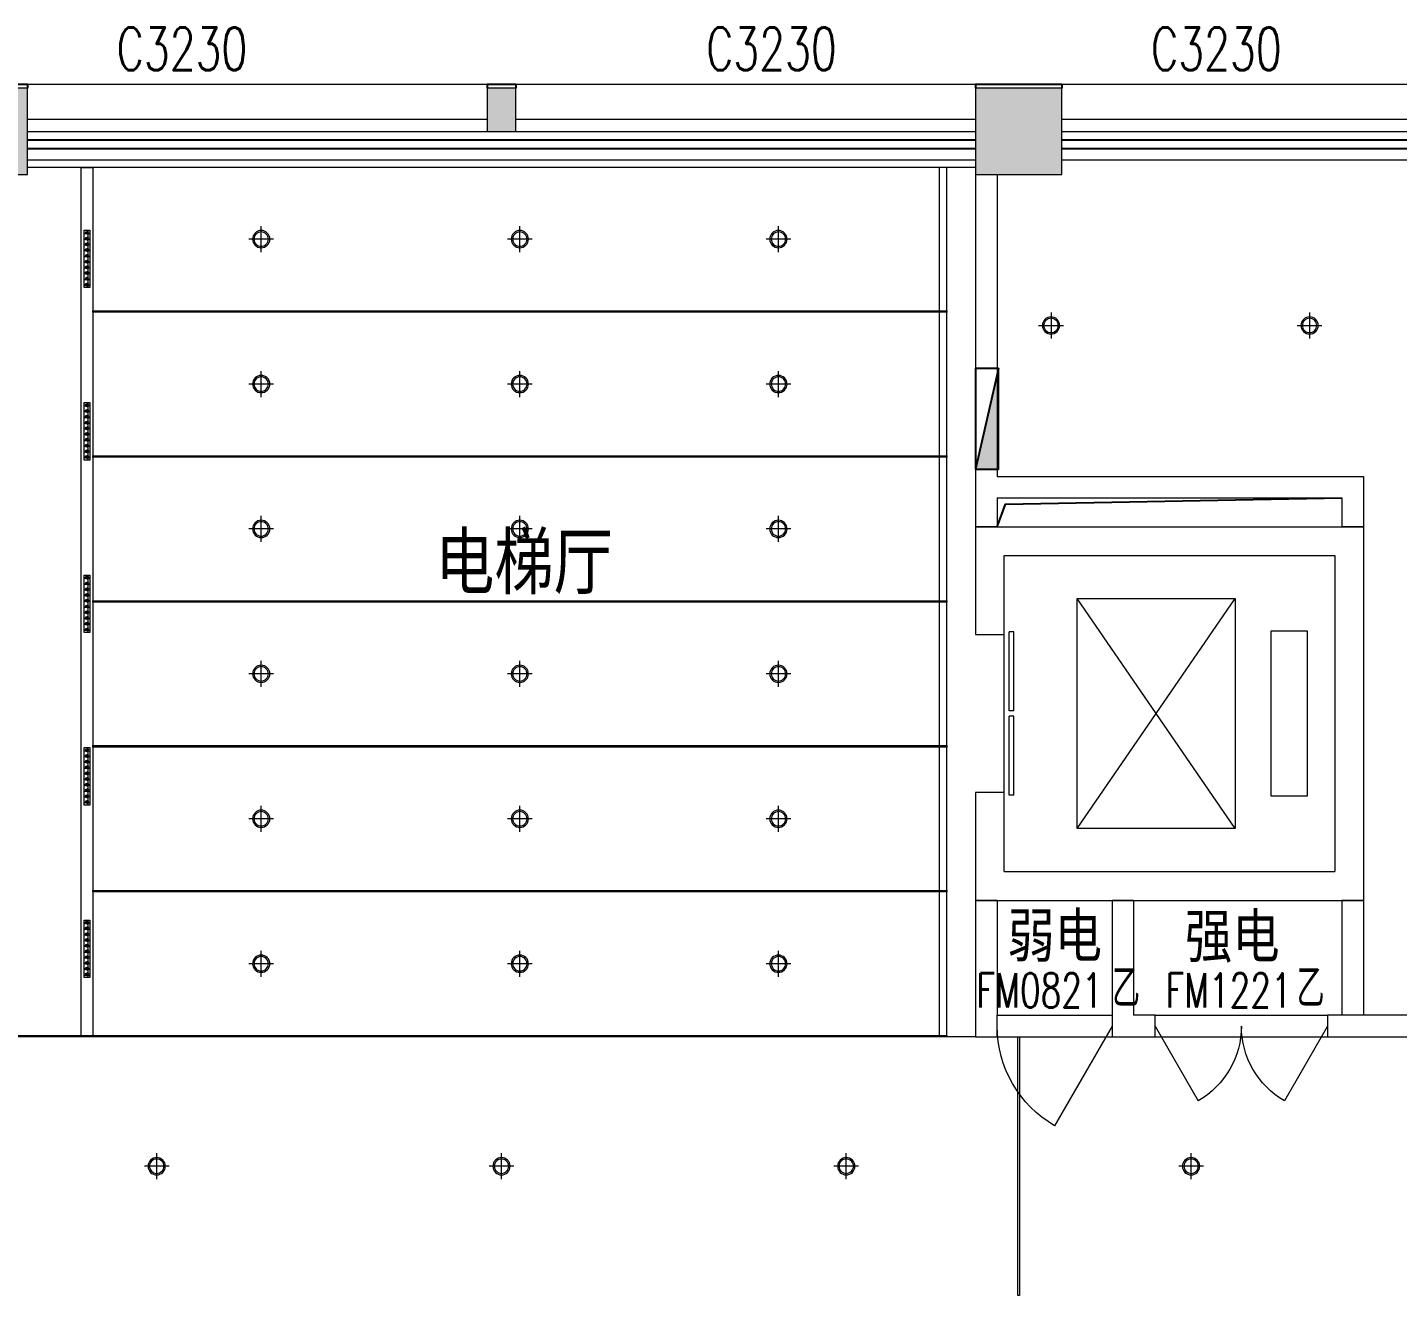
# Model space of a CAD drawing. Header units: millimetres. Extents: x 33621 to 401573, y -91663 to 133135.
# Drawn here: x 82197 to 91734, y -51111 to -42287 of the extents above; entities that cross this region are included whole.
import ezdxf

# ---------------------------------------------------------------- set-up
doc = ezdxf.new("R2010")
doc.units = ezdxf.units.MM
doc.header["$LTSCALE"] = 10
doc.linetypes.add('DASHDOT2', pattern=[0.5, 0.25, -0.125, 0, -0.125])
doc.linetypes.add('DOTE', pattern=[2.42, 2, -0.2, 0.02, -0.2])
doc.layers.get('0').update_dxf_attribs({"color": 253})
for name, color, linetype in [('3', 253, 'Continuous'), ('PUB_TEXT', 253, 'Continuous'), ('SURFACE', 253, 'Continuous'), ('w-消火栓', 253, 'Continuous'), ('WINDOW_TEXT', 253, 'Continuous')]:
    doc.layers.add(name, color=color, linetype=linetype)
for name, color, linetype, lineweight in [('COLUMN', 253, 'Continuous', 0), ('PUB_HATCH', 253, 'Continuous', 0), ('RC-FIN【天花轮廓线】', 253, 'Continuous', 0), ('RC-LIGHT【天花灯具】', 253, 'Continuous', 0), ('RC-LIGHT【灯带】', 253, 'DASHDOT2', 0), ('RC-Modelling【天花造型】', 253, 'Continuous', 0), ('RC-STR【天花细线】', 253, 'Continuous', 0), ('STAIR', 253, 'Continuous', 0), ('WALL', 253, 'Continuous', 0), ('Wall【墙体】', 253, 'Continuous', 0), ('WINDOW', 253, 'Continuous', 0)]:
    doc.layers.add(name, color=color, linetype=linetype, lineweight=lineweight)
doc.styles.add('_TCH_WINDOW', font='SIMPLEX', dxfattribs={"bigfont": 'GBCBIG'})
doc.styles.add('XZC', font='SIMPLEX.SHX', dxfattribs={"width": 0.7, "bigfont": 'hztxt.shx'})
doc.styles.add('宋体', font='', dxfattribs={"width": 0.7})
doc.styles.get('宋体').set_extended_font_data('SimSun')
doc.linetypes.add('LED_LINE', pattern='A,12.7,-5.08,["LED",XZC,S=2.54,R=0,X=-2.54,Y=-1.27],-6.35', length=24.13)

# ---------------------------------------------------------------- blocks, each defined once
blk = doc.blocks.new('$QC001_5')
blk.add_line((-325, 200), (325, 0))
blk.add_lwpolyline([(325, 0), (325, 200), (-325, 200), (-325, 0)], close=True)
blk.add_solid([(-325, 200), (325, 200), (-325, 200), (325, 0)])
at = {"flags": 1}
for tag in ['UNIT', 'WHAT', 'SPEC']:
    blk.add_attdef(tag, (0, 0), '', height=0.001, dxfattribs=at)
blk = doc.blocks.new('$TCHSYS$LDOR22D')
for p, q in [((-0.5167, 0.8333), (-0.0167, 0.8333)), ((-0.5167, 0.8333), (-0.5167, 0.6667)), ((-0.0167, 0.8333), (-0.0167, 0.6667)), ((0.0167, 0.8333), (0.0167, 0.6667)), ((0.0167, 0.8333), (0.5167, 0.8333)), ((0.5167, 0.8333), (0.5167, 0.6667)), ((-0.5167, 0.6667), (-0.0167, 0.6667)), ((0.0167, 0.6667), (0.5167, 0.6667)), ((-0.5, 0.5), (0.5, 0.5))]:
    blk.add_line(p, q)
blk = doc.blocks.new('$WINLIB2D$00000004')
for p, q in [((-0.5, 0.5), (0.5, 0.5)), ((-0.5, 0.5), (-0.5, -0.5)), ((0.5, -0.5), (0.5, 0.5)), ((-0.5, 0.2406), (0.5, 0.2406)), ((-0.5, -0.5), (0.5, -0.5))]:
    blk.add_line(p, q)
blk = doc.blocks.new('$DorLib2D$00000214')
at = {"color": 0}
blk.add_line((0.5, 0), (0, 0.866), dxfattribs=at)
blk.add_arc((0.5, 0), 1, 120, 180, dxfattribs=at)
blk = doc.blocks.new('$DorLib2D$00000215')
at = {"color": 0}
for p, q in [((-0.5, 0), (-0.25, 0.433)), ((0.5, 0), (0.25, 0.433))]:
    blk.add_line(p, q, dxfattribs=at)
for centre, start, end in [((-0.5, 0), 0, 60), ((0.5, 0), 120, 180)]:
    blk.add_arc(centre, 0.5, start, end, dxfattribs=at)
blk = doc.blocks.new('圆形筒灯')
at = {"color": 251, "linetype": 'DOTE', "ltscale": 43.504693}
blk.add_line((0, 90.6), (0, -90.6), dxfattribs=at)
at = {"color": 251, "linetype": 'DOTE', "ltscale": 41.297046}
blk.add_line((86, 0), (-86, 0), dxfattribs=at)
blk.add_ellipse((0, 0), major_axis=(-42.4, 42.4), ratio=1, start_param=2.355868237233172, end_param=8.639053544412757)
at = {"color": 251}
blk.add_ellipse((0, 0), major_axis=(35.4, 35.4), ratio=1, start_param=5.49871431692557, end_param=11.78189962410516, dxfattribs=at)
blk = doc.blocks.new('ZL_10267726')
at = {"layer": 'RC-LIGHT【天花灯具】'}
h = blk.add_hatch(dxfattribs=at)
h.set_pattern_fill('_USER', color=8, scale=50, angle=90, double=1, pattern_type=0)
h.set_pattern_definition([(90, (25, -500), (-50, 3e-15), []), (180, (25, -500), (-6e-15, -50), [])])
h.paths.add_polyline_path([(-25, 0), (-25, -500), (25, -500), (25, 0)])
at = {"layer": 'RC-LIGHT【天花灯具】', "color": 2}
blk.add_lwpolyline([(-25, -500), (-25, 0), (25, 0), (25, -500)], close=True, dxfattribs=at)
at = {"layer": 'RC-LIGHT【天花灯具】', "color": 1, "lineweight": -3}
for centre in [(0, -27), (0, -77), (0, -127), (0, -177), (0, -227), (0, -277), (0, -327), (0, -377), (0, -427), (0, -477)]:
    blk.add_circle(centre, 10, dxfattribs=at)

msp = doc.modelspace()

# ---------------------------------------------------------------- hatches: boundary and pattern name
at = {"layer": 'PUB_HATCH'}
for points in [[(81596.5, -43310.6), (82196.5, -43310.6), (82196.5, -42710.6), (81596.5, -42710.6)], [(85396.5, -43010.6), (85596.5, -43010.6), (85596.5, -42710.6), (85396.5, -42710.6)], [(88796.5, -43310.6), (89396.5, -43310.6), (89396.5, -42710.6), (88796.5, -42710.6)]]:
    msp.add_hatch(color=256, dxfattribs=at).paths.add_polyline_path(points)

# ---------------------------------------------------------------- linework, layer by layer
at = {"layer": '3'}
for p, q in [((88796.5, -43070.6), (82196.5, -43070.6)), ((95996.5, -43070.6), (89396.5, -43070.6)), ((88796.5, -43130.6), (82196.5, -43130.6)), ((95996.5, -43130.6), (89396.5, -43130.6))]:
    msp.add_line(p, q, dxfattribs=at)
msp.add_lwpolyline([(88946.5, -45760.6), (89005.6, -45603.1), (91346.5, -45560.6)], dxfattribs=at)
at = {"layer": 'COLUMN'}
for p, q in [((82196.5, -42710.6), (81596.5, -42710.6)), ((89396.5, -42710.6), (88796.5, -42710.6)), ((82196.5, -43310.6), (82196.5, -43010.6)), ((88796.5, -43010.6), (88796.5, -43310.6)), ((89396.5, -43310.6), (89396.5, -43010.6)), ((81596.5, -43310.6), (82196.5, -43310.6)), ((88796.5, -43310.6), (89396.5, -43310.6))]:
    msp.add_line(p, q, dxfattribs=at)
at = {"layer": 'RC-FIN【天花轮廓线】'}
msp.add_line((103196.5, -43210.6), (89396.5, -43210.6), dxfattribs=at)
at = {"layer": 'RC-LIGHT【灯带】', "linetype": 'LED_LINE', "ltscale": 0.015}
msp.add_lwpolyline([(88546.5, -49310.6), (88546.5, -43260.6)], dxfattribs=at)
at = {"layer": 'RC-Modelling【天花造型】'}
for p, q in [((88796.5, -43210.6), (82196.5, -43210.6)), ((88796.5, -43260.6), (82196.5, -43260.6))]:
    msp.add_line(p, q, dxfattribs=at)
msp.add_lwpolyline([(88796.5, -49310.6), (88596.5, -49310.6), (88596.5, -43260.6)], dxfattribs=at)
at = {"layer": 'RC-STR【天花细线】'}
for points in [[(82651.5, -49310.6), (82571.5, -49310.6), (82571.5, -43260.6), (82651.5, -43260.6)], [(88596.5, -44268.9), (82651.5, -44268.9), (82651.5, -44258.9), (88596.5, -44258.9)], [(88596.5, -45277.2), (82651.5, -45277.2), (82651.5, -45267.2), (88596.5, -45267.2)], [(88596.5, -46285.6), (82651.5, -46285.6), (82651.5, -46275.6), (88596.5, -46275.6)], [(88596.5, -47293.9), (82651.5, -47293.9), (82651.5, -47283.9), (88596.5, -47283.9)], [(88596.5, -48302.2), (82651.5, -48302.2), (82651.5, -48292.2), (88596.5, -48292.2)], [(88596.5, -49310.6), (81971.5, -49310.6), (81971.5, -49300.6), (88596.5, -49300.6)], [(89091.5, -49310.6), (89101.5, -49310.6), (89101.5, -51110.6), (89091.5, -51110.6)]]:
    msp.add_lwpolyline(points, close=True, dxfattribs=at)
at = {"layer": 'STAIR'}
for p, q in [((89503.8, -47860.6), (90603.8, -46260.6)), ((90603.8, -47860.6), (89503.8, -46260.6)), ((89503.8, -46260.6), (90603.8, -46260.6)), ((89503.8, -47860.6), (89503.8, -46260.6)), ((90603.8, -46260.6), (90603.8, -47860.6)), ((90853.8, -46485.6), (91103.8, -46485.6)), ((90853.8, -47635.6), (90853.8, -46485.6)), ((91103.8, -46485.6), (91103.8, -47635.6)), ((91103.8, -47635.6), (90853.8, -47635.6)), ((90603.8, -47860.6), (89503.8, -47860.6))]:
    msp.add_line(p, q, dxfattribs=at)
at = {"layer": 'SURFACE'}
for p, q in [((81896.5, -42680.6), (82196.5, -42680.6)), ((82196.5, -42680.6), (82196.5, -42710.6)), ((85396.5, -42680.6), (85396.5, -42710.6)), ((85396.5, -42680.6), (85596.5, -42680.6)), ((85596.5, -42680.6), (85596.5, -42710.6)), ((88796.5, -42680.6), (88796.5, -42710.6)), ((88796.5, -42680.6), (89096.5, -42680.6)), ((89096.5, -42680.6), (89396.5, -42680.6)), ((89396.5, -42680.6), (89396.5, -42710.6))]:
    msp.add_line(p, q, dxfattribs=at)
at = {"layer": 'WALL'}
for p, q in [((85596.5, -42710.6), (85396.5, -42710.6)), ((85396.5, -42710.6), (85396.5, -43010.6)), ((85596.5, -43010.6), (85596.5, -42710.6)), ((85396.5, -43010.6), (85596.5, -43010.6)), ((88796.5, -45760.6), (91496.5, -45760.6)), ((88796.5, -45760.6), (88796.5, -46510.6)), ((91496.5, -45760.6), (91496.5, -48360.6)), ((88996.5, -45960.6), (91296.5, -45960.6)), ((88996.5, -46510.6), (88996.5, -45960.6)), ((91296.5, -45960.6), (91296.5, -48160.6)), ((88796.5, -46510.6), (88996.5, -46510.6)), ((88996.5, -47610.6), (88796.5, -47610.6)), ((88796.5, -47610.6), (88796.5, -48360.6)), ((88996.5, -48160.6), (88996.5, -47610.6)), ((88996.5, -48160.6), (91296.5, -48160.6)), ((88796.5, -48360.6), (91496.5, -48360.6))]:
    msp.add_line(p, q, dxfattribs=at)
at = {"layer": 'Wall【墙体】', "color": 6}
for p, q in [((88796.5, -43310.6), (88796.5, -45485.6)), ((88946.5, -43310.6), (88946.5, -45410.6)), ((88796.5, -45485.6), (88796.5, -45760.6)), ((88946.5, -45410.6), (91496.5, -45410.6)), ((91496.5, -45410.6), (91496.5, -45760.6)), ((88946.5, -45560.6), (91346.5, -45560.6)), ((88946.5, -45560.6), (88946.5, -45760.6)), ((91346.5, -45560.6), (91346.5, -45760.6)), ((88946.5, -45760.6), (88796.5, -45760.6)), ((91496.5, -45760.6), (91346.5, -45760.6)), ((88796.5, -48360.6), (88796.5, -49310.6)), ((88946.5, -48360.6), (88796.5, -48360.6)), ((88946.5, -48360.6), (88946.5, -49160.6)), ((89746.5, -48360.6), (89746.5, -49160.6)), ((89896.5, -48360.6), (89746.5, -48360.6)), ((89896.5, -48360.6), (89896.5, -49160.6)), ((91346.5, -48360.6), (91346.5, -49160.6)), ((91496.5, -48360.6), (91346.5, -48360.6)), ((91496.5, -48360.6), (91496.5, -49160.6)), ((88946.5, -49310.6), (88946.5, -49160.6)), ((89746.5, -49160.6), (89746.5, -49310.6)), ((90046.5, -49160.6), (89896.5, -49160.6)), ((90046.5, -49310.6), (90046.5, -49160.6)), ((91346.5, -49160.6), (91246.5, -49160.6)), ((91246.5, -49160.6), (91246.5, -49310.6)), ((92198.7, -49160.6), (91346.5, -49160.6)), ((88796.5, -49310.6), (88946.5, -49310.6)), ((89746.5, -49310.6), (89821.5, -49310.6)), ((89821.5, -49310.6), (90046.5, -49310.6)), ((91246.5, -49310.6), (92198.7, -49310.6))]:
    msp.add_line(p, q, dxfattribs=at)
at = {"layer": 'WINDOW'}
for p, q in [((88946.5, -49160.6), (89746.5, -49160.6)), ((90046.5, -49160.6), (91246.5, -49160.6)), ((88946.5, -49310.6), (89746.5, -49310.6)), ((90046.5, -49310.6), (91246.5, -49310.6))]:
    msp.add_line(p, q, dxfattribs=at)

# ---------------------------------------------------------------- block references
at = {"layer": 'RC-LIGHT【天花灯具】', "xscale": -1, "rotation": 180}
for p in [(83824, -43759.7), (85624, -43759.7), (87424, -43759.7), (83824, -44768.1), (85624, -44768.1), (87424, -44768.1), (83824, -45776.4), (85624, -45776.4), (87424, -45776.4), (83824, -46784.7), (85624, -46784.7), (87424, -46784.7), (83824, -47793.1), (85624, -47793.1), (87424, -47793.1), (83824, -48801.4), (85624, -48801.4), (87424, -48801.4), (83096.5, -50210.6), (85496.5, -50210.6), (87896.5, -50210.6), (90296.5, -50210.6)]:
    msp.add_blockref('圆形筒灯', p, dxfattribs=at)
at = {"layer": 'RC-LIGHT【天花灯具】', "lineweight": -3, "xscale": 0.8, "yscale": 0.8, "zscale": 0.8, "rotation": 180}
for p in [(82611.5, -44097.6), (82611.5, -45297.6), (82611.5, -46497.6), (82611.5, -47697.6), (82611.5, -48897.6)]:
    msp.add_blockref('ZL_10267726', p, dxfattribs=at)
at = {"layer": 'RC-LIGHT【天花灯具】', "xscale": -1}
for p in [(89321.5, -44360.6), (91121.5, -44360.6)]:
    msp.add_blockref('圆形筒灯', p, dxfattribs=at)
at = {"layer": 'w-消火栓', "xscale": 1.077000000048428, "yscale": 0.8000000000465661, "rotation": 270}
msp.add_blockref('$QC001_5', (88796.5, -45010.6), dxfattribs=at)
at = {"layer": 'WINDOW'}
ref = msp.add_blockref('$WINLIB2D$00000004', (83796.5, -42845.6), dxfattribs=dict(at, xscale=3200, yscale=-330, zscale=3200))
ref.add_attrib('A', 'C3230', (82818.1, -42584.3), dxfattribs={"layer": 'WINDOW_TEXT', "height": 297.5, "style": '_TCH_WINDOW', "width": 0.705882})
ref = msp.add_blockref('$WINLIB2D$00000004', (87196.5, -42845.6), dxfattribs=dict(at, xscale=3200, yscale=-330, zscale=3200))
ref.add_attrib('A', 'C3230', (86921.3, -42584.3), dxfattribs={"layer": 'WINDOW_TEXT', "height": 297.5, "style": '_TCH_WINDOW', "width": 0.705882})
ref = msp.add_blockref('$WINLIB2D$00000004', (90996.5, -42845.6), dxfattribs=dict(at, xscale=3200, yscale=-330, zscale=3200))
ref.add_attrib('A', 'C3230', (90018.1, -42584.3), dxfattribs={"layer": 'WINDOW_TEXT', "height": 297.5, "style": '_TCH_WINDOW', "width": 0.705882})
at = {"layer": 'WINDOW', "xscale": -1100, "yscale": 200, "zscale": -1100, "rotation": 270}
msp.add_blockref('$TCHSYS$LDOR22D', (88896.5, -47060.6), dxfattribs=at)
at = {"layer": 'WINDOW'}
for name, p, xscale, yscale, zscale in [('$DorLib2D$00000214', (89346.5, -49235.6), 800, -800, 800), ('$DorLib2D$00000215', (90646.5, -49235.6), 1200, -1200, 1200)]:
    msp.add_blockref(name, p, dxfattribs=dict(at, xscale=xscale, yscale=yscale, zscale=zscale))

# ---------------------------------------------------------------- texts
at = {"layer": 'PUB_TEXT', "style": '宋体', "width": 0.8}
for s, height, p in [('电梯厅', 377.64, (85034.7, -46190.1)), ('弱电', 302.11, (89017.1, -48755)), ('强电', 302.11, (90253.5, -48758.6))]:
    msp.add_text(s, height=height, dxfattribs=at).set_placement(p)
at = {"layer": 'WINDOW_TEXT', "style": '_TCH_WINDOW', "width": 0.705882}
for s, p in [('FM0821', (88803, -49105.6)), ('FM1221', (90119, -49105.6))]:
    msp.add_text(s, height=238, dxfattribs=at).set_placement(p)
at = {"layer": 'WINDOW_TEXT', "style": '_TCH_WINDOW'}
for p in [(89747, -49105.6), (91031, -49105.6)]:
    msp.add_text('乙', height=270.1, dxfattribs=at).set_placement(p)

doc.saveas('drawing.dxf')
